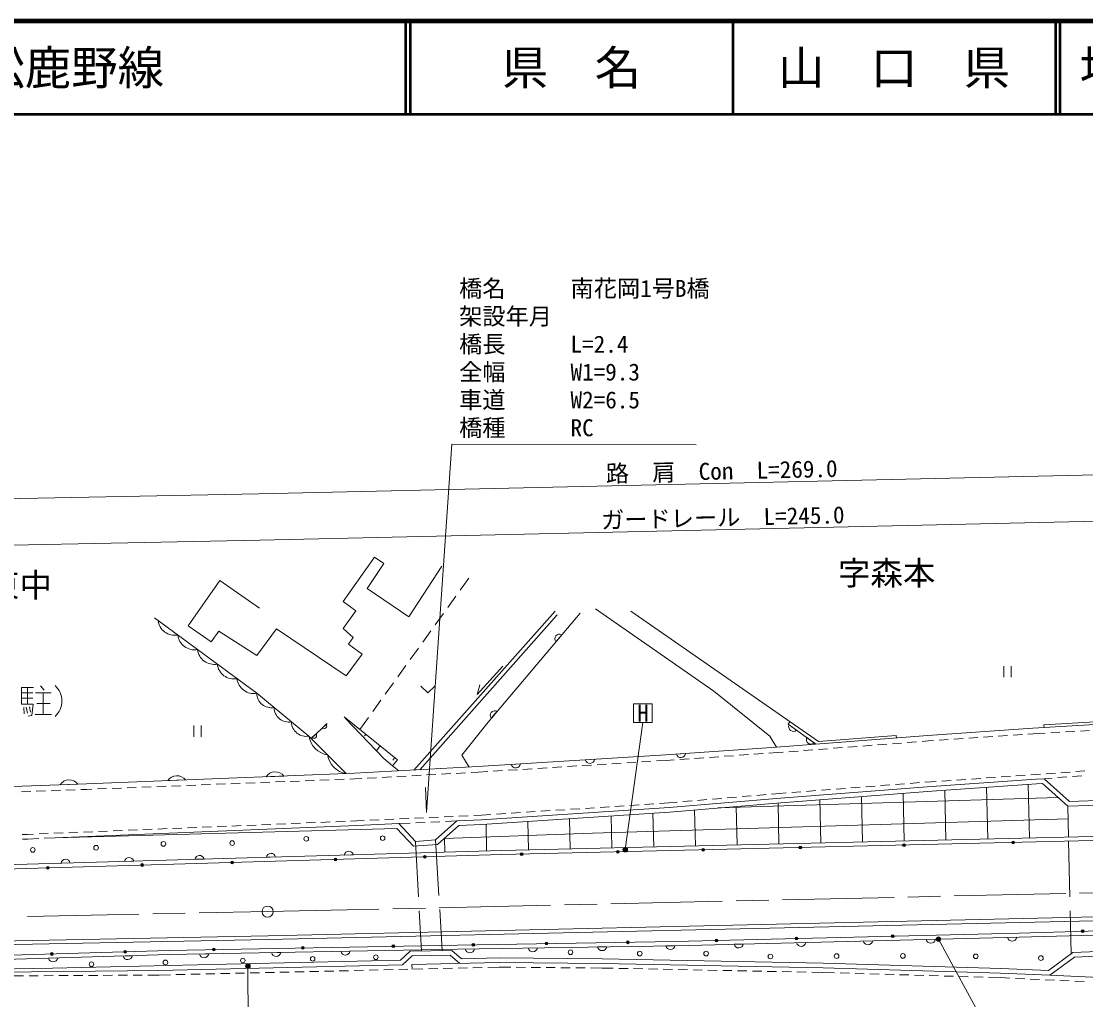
# Model space of a CAD drawing. Units: millimetres, scale not verified. Extents: x 40000 to 680000, y 20000 to 380000.
# Drawn here: x 256354 to 371022, y 274666 to 380000 of the extents above; entities that cross this region are included whole.
import ezdxf
from ezdxf.enums import TextEntityAlignment as Align

# ---------------------------------------------------------------- set-up
doc = ezdxf.new("R2010")
doc.units = ezdxf.units.MM
doc.header["$LTSCALE"] = 1000
doc.linetypes.add('CHAIN', pattern=[18.5, 12, -1.5, 3.5, -1.5])
doc.linetypes.add('DASHED', pattern=[7.5, 6, -1.5])
for name, color, linetype, lineweight in [('M-BGD', 7, 'Continuous', 13), ('M-BMK', 2, 'CHAIN', 13), ('M-BMK-HTXT', 7, 'Continuous', 13), ('M-BMK-SRVR', 3, 'Continuous', 13), ('M-STR-HTXT', 7, 'Continuous', 13), ('M-STR-STRC', 7, 'Continuous', 13), ('M-TTL', 2, 'Continuous', 140), ('M-TTL-LINE', 7, 'Continuous', 50)]:
    doc.layers.add(name, color=color, linetype=linetype, lineweight=lineweight)
doc.layers.add('M-TTL-TXT', color=7, linetype='Continuous')
doc.styles.add('ＭＳ ゴシック', font='')
doc.styles.get('ＭＳ ゴシック').set_extended_font_data('MS Gothic')

msp = doc.modelspace()

# ---------------------------------------------------------------- hatches: boundary and pattern name
at = {"layer": 'M-BGD'}
for points in [[(351299, 291312, -1), (351599, 291312, -0.41421), (351449, 291162, -0.41421)], [(363054, 291591, -1), (363354, 291591, -0.41421), (363204, 291441, -0.41421)], [(299688, 290044, -1), (299988, 290044, -0.41421), (299838, 289894, -0.41421)], [(310113, 290335, -1), (310413, 290335, -0.41421), (310263, 290185, -0.41421)], [(320460, 290580, -1), (320760, 290580, -0.41421), (320610, 290430, -0.41421)], [(329669, 290799, -1), (329969, 290799, -0.41421), (329819, 290649, -0.41421)], [(340129, 291047, -1), (340429, 291047, -0.41421), (340279, 290897, -0.41421)], [(259054, 288869, -1), (259354, 288869, -0.41421), (259204, 288719, -0.41421)], [(269223, 289163, -1), (269523, 289163, -0.41421), (269373, 289013, -0.41421)], [(278931, 289444, -1), (279231, 289444, -0.41421), (279081, 289294, -0.41421)], [(290044, 289766, -1), (290344, 289766, -0.41421), (290194, 289616, -0.41421)], [(370545, 282035, -1), (370845, 282035, -0.41421), (370695, 281885, -0.41421)], [(321536, 280847, -1), (321836, 280847, -0.41421), (321686, 280697, -0.41421)], [(331101, 281039, -1), (331401, 281039, -0.41421), (331251, 280889, -0.41421)], [(339722, 281252, -1), (340022, 281252, -0.41421), (339872, 281102, -0.41421)], [(350077, 281508, -1), (350377, 281508, -0.41421), (350227, 281358, -0.41421)], [(267391, 279827, -1), (267691, 279827, -0.41421), (267541, 279677, -0.41421)], [(276951, 280060, -1), (277251, 280060, -0.41421), (277101, 279910, -0.41421)], [(286535, 280240, -1), (286835, 280240, -0.41421), (286685, 280090, -0.41421)], [(296283, 280423, -1), (296583, 280423, -0.41421), (296433, 280273, -0.41421)], [(304907, 280580, -1), (305207, 280580, -0.41421), (305057, 280430, -0.41421)], [(312789, 280707, -1), (313089, 280707, -0.41421), (312939, 280557, -0.41421)], [(259494, 279591, -1), (259794, 279591, -0.41421), (259644, 279441, -0.41421)]]:
    msp.add_hatch(color=256, dxfattribs=at).paths.add_polyline_path(points)
at = {"layer": 'M-STR-HTXT'}
for points in [[(321644, 290952, -1), (321205, 290713, -1)], [(355384, 281299, -1), (354945, 281060, -1)], [(280993, 278403, -1), (280554, 278164, -1)]]:
    msp.add_hatch(color=256, dxfattribs=at).paths.add_polyline_path(points)

# ---------------------------------------------------------------- linework, layer by layer
at = {"layer": 'M-BGD'}
for p, q in [((304568, 320065), (303633, 318766)), ((303165, 318117), (302289, 316900)), ((298659, 299388), (313852, 316500)), ((299305, 299423), (314076, 316097)), ((301821, 316251), (300944, 315034)), ((300477, 314385), (299600, 313168)), ((313940, 313190), (314580, 313947)), ((299133, 312519), (298256, 311302)), ((297788, 310652), (296912, 309435)), ((362201, 310588), (362201, 309388)), ((363001, 310588), (363001, 309388)), ((258431, 308474), (258808, 307982)), ((296444, 308786), (295567, 307569)), ((257685, 308294), (256374, 308294)), ((256374, 308294), (256374, 306499)), ((256374, 307720), (257603, 307720)), ((257030, 308294), (257030, 306499)), ((257890, 307687), (259571, 307687)), ((258718, 307687), (258718, 305376)), ((256374, 307113), (257595, 307113)), ((256374, 306499), (257644, 306499)), ((257243, 306204), (257358, 305622)), ((257644, 306499), (257505, 305277)), ((258013, 306572), (259448, 306572)), ((295100, 306920), (294223, 305703)), ((256628, 306122), (256677, 305441)), ((256890, 306163), (257022, 305515)), ((257505, 305277), (257087, 305204)), ((257866, 305376), (259620, 305376)), ((293755, 305054), (292820, 303755)), ((306979, 304958), (307618, 305714)), ((274929, 304181), (274929, 302981)), ((275729, 304181), (275729, 302981)), ((287578, 302795), (289292, 304408)), ((289206, 304327), (288750, 303898)), ((338974, 304332), (339157, 304586)), ((338974, 304332), (341944, 302187)), ((339865, 303688), (339062, 304268)), ((288120, 303305), (287664, 302877)), ((293469, 303235), (293344, 303079)), ((341777, 302308), (340974, 302888)), ((356819, 302707), (357817, 302775)), ((358415, 302816), (359413, 302884)), ((360012, 302925), (361009, 302993)), ((361608, 303034), (362606, 303102)), ((363204, 303142), (364202, 303210)), ((364801, 303251), (365370, 303290)), ((365370, 303290), (366653, 303366)), ((367252, 303401), (368251, 303460)), ((368850, 303495), (369848, 303554)), ((370447, 303589), (371445, 303648)), ((295029, 301983), (294609, 301459)), ((342222, 301607), (343219, 301684)), ((343817, 301730), (344814, 301806)), ((345412, 301853), (346409, 301929)), ((347008, 301976), (348005, 302052)), ((348603, 302098), (349600, 302175)), ((350198, 302221), (351195, 302298)), ((351793, 302344), (352790, 302421)), ((353389, 302467), (354055, 302519)), ((354055, 302519), (354624, 302557)), ((355223, 302598), (356221, 302666)), ((296357, 299843), (295399, 300630)), ((296588, 300731), (296378, 300469)), ((318111, 300549), (317122, 300487)), ((325812, 300430), (326702, 300492)), ((327918, 301179), (326929, 301110)), ((327300, 300534), (328298, 300604)), ((328896, 300645), (329894, 300715)), ((330492, 300756), (331490, 300826)), ((332088, 300868), (333086, 300937)), ((333685, 300979), (334682, 301048)), ((335281, 301090), (336278, 301160)), ((336877, 301201), (337767, 301263)), ((337767, 301263), (338433, 301315)), ((339031, 301361), (340028, 301438)), ((340626, 301484), (341624, 301561)), ((307206, 299264), (308204, 299327)), ((308803, 299365), (309801, 299427)), ((310127, 300049), (309138, 299987)), ((310400, 299465), (311398, 299527)), ((311997, 299565), (312995, 299627)), ((313593, 299665), (314592, 299727)), ((315190, 299765), (316188, 299827)), ((316787, 299865), (317785, 299927)), ((318384, 299965), (319382, 300027)), ((319981, 300065), (320979, 300128)), ((321578, 300165), (322576, 300228)), ((323175, 300265), (324173, 300328)), ((324772, 300365), (325812, 300430)), ((369947, 299216), (370944, 299289)), ((272134, 298252), (274051, 298327)), ((282733, 298667), (284651, 298742)), ((283736, 298106), (284736, 298145)), ((285335, 298169), (286334, 298208)), ((286934, 298231), (287933, 298271)), ((288533, 298294), (289532, 298333)), ((290131, 298357), (291131, 298396)), ((291730, 298419), (292272, 298441)), ((292272, 298441), (293028, 298482)), ((293627, 298514), (294626, 298568)), ((295225, 298601), (296223, 298655)), ((296822, 298687), (297821, 298742)), ((298420, 298774), (299418, 298828)), ((300018, 298861), (301016, 298915)), ((301615, 298947), (302614, 299002)), ((303213, 299034), (304211, 299088)), ((304811, 299121), (305567, 299162)), ((305567, 299162), (306607, 299227)), ((354374, 298130), (354923, 298168)), ((355522, 298208), (356519, 298276)), ((357118, 298317), (358116, 298385)), ((358714, 298426), (359712, 298494)), ((360311, 298535), (361308, 298603)), ((361907, 298644), (362905, 298712)), ((363503, 298753), (364501, 298821)), ((365099, 298861), (365649, 298899)), ((365649, 298899), (366157, 298936)), ((366530, 298462), (367396, 298526)), ((366755, 298980), (367753, 299054)), ((367994, 298570), (368992, 298644)), ((368351, 299098), (369348, 299172)), ((369590, 298688), (370587, 298762)), ((256368, 297052), (257367, 297088)), ((257967, 297110), (258966, 297147)), ((259566, 297169), (260565, 297205)), ((260528, 297804), (262446, 297875)), ((261165, 297227), (262164, 297264)), ((262764, 297286), (263410, 297309)), ((263410, 297309), (263951, 297331)), ((264551, 297354), (265550, 297393)), ((266150, 297417), (267149, 297456)), ((267749, 297479), (268748, 297519)), ((269347, 297542), (270347, 297581)), ((270946, 297605), (271945, 297644)), ((272545, 297667), (273544, 297707)), ((274144, 297730), (275143, 297769)), ((275742, 297793), (276742, 297832)), ((277341, 297855), (278340, 297895)), ((278940, 297918), (279939, 297957)), ((280539, 297981), (281538, 298020)), ((282138, 298043), (283137, 298083)), ((339352, 296972), (340349, 297049)), ((340947, 297095), (341944, 297172)), ((342542, 297218), (343539, 297295)), ((344137, 297341), (345134, 297418)), ((345733, 297464), (346730, 297541)), ((347328, 297587), (348325, 297664)), ((348923, 297710), (349920, 297787)), ((350518, 297833), (351515, 297910)), ((352114, 297956), (353111, 298033)), ((353709, 298079), (354374, 298130)), ((355849, 297228), (355971, 291869)), ((360343, 297535), (360470, 291976)), ((364838, 297841), (364968, 292083)), ((325102, 295793), (326122, 295860)), ((326122, 295860), (327023, 295936)), ((327621, 295987), (328618, 296072)), ((329216, 296122), (330212, 296207)), ((330810, 296258), (331806, 296342)), ((368065, 296422), (331442, 295308)), ((332404, 296393), (333401, 296477)), ((333998, 296528), (334995, 296613)), ((335593, 296663), (336589, 296748)), ((337187, 296799), (338088, 296875)), ((337876, 295853), (337976, 291442)), ((338088, 296875), (338753, 296926)), ((342369, 296202), (342475, 291549)), ((346862, 296548), (346973, 291656)), ((351356, 296895), (351472, 291763)), ((307540, 294639), (308538, 294704)), ((309136, 294744), (310134, 294809)), ((310733, 294848), (311731, 294914)), ((312329, 294953), (313327, 295019)), ((313926, 295058), (314924, 295124)), ((315522, 295163), (316520, 295229)), ((317119, 295268), (318117, 295334)), ((318716, 295373), (319713, 295439)), ((320312, 295478), (321310, 295544)), ((321909, 295583), (322907, 295649)), ((323505, 295688), (324503, 295754)), ((324397, 294744), (324480, 291122)), ((328891, 295091), (328978, 291229)), ((333383, 295472), (333477, 291336)), ((369098, 295500), (369172, 292183)), ((283843, 293563), (284842, 293603)), ((285442, 293628), (286441, 293669)), ((287041, 293693), (288040, 293734)), ((288639, 293759), (289638, 293800)), ((290238, 293824), (291237, 293865)), ((291837, 293890), (292477, 293916)), ((292477, 293916), (293305, 293954)), ((293904, 293981), (294903, 294027)), ((295503, 294054), (296502, 294100)), ((297037, 293624), (298262, 293680)), ((297101, 294128), (298100, 294174)), ((298699, 294201), (299698, 294247)), ((298861, 293708), (299860, 293754)), ((300298, 294274), (301297, 294320)), ((300459, 293781), (301458, 293827)), ((301896, 294348), (302895, 294393)), ((302058, 293855), (303282, 293911)), ((303494, 294421), (304493, 294467)), ((305093, 294494), (305921, 294532)), ((305921, 294532), (306941, 294599)), ((306420, 293563), (306485, 290687)), ((310914, 293858), (310983, 290802)), ((315409, 294154), (315482, 290909)), ((319903, 294449), (319981, 291015)), ((256460, 292450), (257025, 292466)), ((257025, 292466), (257665, 292492)), ((258265, 292516), (259264, 292557)), ((259863, 292582), (260862, 292623)), ((261462, 292647), (262461, 292688)), ((263061, 292712), (264060, 292753)), ((264659, 292778), (265658, 292819)), ((266258, 292843), (267257, 292884)), ((267857, 292909), (268856, 292949)), ((269455, 292974), (270454, 293015)), ((271054, 293039), (272053, 293080)), ((272653, 293105), (273652, 293146)), ((274251, 293170), (275250, 293211)), ((275850, 293236), (276849, 293276)), ((277449, 293301), (278448, 293342)), ((279047, 293366), (280046, 293407)), ((280646, 293432), (281645, 293473)), ((282245, 293497), (283244, 293538)), ((256476, 291950), (257042, 291966)), ((257042, 291966), (258229, 292014)), ((258828, 292039), (260015, 292087)), ((301953, 292051), (301987, 290557)), ((291134, 290243), (292124, 290272)), ((260639, 289361), (261629, 289390)), ((267471, 289559), (268462, 289587)), ((275048, 289778), (276038, 289806)), ((282758, 290001), (283749, 290029)), ((348059, 281004), (347069, 280979)), ((354834, 281171), (353843, 281147)), ((363591, 281388), (362600, 281363)), ((291757, 279885), (290766, 279867)), ((305178, 280132), (304187, 280116)), ((311953, 280241), (310962, 280225)), ((319428, 280360), (318437, 280345)), ((326775, 280478), (325785, 280462)), ((334138, 280660), (333147, 280636)), ((340874, 280826), (339883, 280802)), ((260276, 279159), (259285, 279130)), ((268317, 279400), (267326, 279370)), ((276546, 279599), (275555, 279581)), ((284316, 279745), (283326, 279727)), ((279418, 277509), (280418, 277532)), ((281017, 277546), (282017, 277569)), ((282617, 277583), (283617, 277606)), ((284217, 277620), (285216, 277643)), ((285816, 277657), (286816, 277680)), ((287416, 277694), (288415, 277717)), ((289015, 277731), (290015, 277754)), ((290615, 277768), (291615, 277791)), ((292214, 277805), (293214, 277828)), ((293814, 277842), (294814, 277865)), ((295414, 277879), (296413, 277902)), ((297013, 277915), (298013, 277939)), ((298452, 277949), (298441, 278449)), ((298613, 277952), (299612, 277975)), ((300212, 277989), (301212, 278012)), ((301812, 278026), (302812, 278049)), ((303411, 278063), (304411, 278086)), ((305011, 278100), (306011, 278123)), ((306611, 278137), (307840, 278165)), ((307840, 278165), (309083, 278156)), ((309683, 278151), (310683, 278143)), ((311283, 278138), (312283, 278130)), ((312883, 278125), (313883, 278117)), ((314483, 278113), (315483, 278105)), ((316083, 278100), (317083, 278092)), ((317683, 278087), (318926, 278077)), ((318926, 278077), (320120, 278053)), ((320720, 278041), (321720, 278021)), ((322320, 278009), (323319, 277989)), ((323919, 277976), (324919, 277956)), ((325519, 277944), (326519, 277924)), ((327119, 277912), (328118, 277892)), ((328718, 277880), (329718, 277859)), ((330318, 277847), (331318, 277827)), ((331918, 277815), (332917, 277795)), ((333517, 277783), (334517, 277762)), ((335117, 277750), (336117, 277730)), ((336717, 277718), (337716, 277698)), ((338316, 277686), (339316, 277666)), ((339916, 277653), (340916, 277633)), ((341516, 277621), (342709, 277597)), ((342709, 277597), (343972, 277560)), ((344572, 277543), (345572, 277513)), ((255590, 277231), (256590, 277237)), ((257190, 277240), (258190, 277246)), ((258790, 277249), (259790, 277255)), ((260390, 277258), (261390, 277264)), ((261990, 277267), (262990, 277273)), ((263590, 277276), (264590, 277282)), ((265190, 277285), (266190, 277291)), ((266790, 277294), (267790, 277300)), ((268390, 277303), (269390, 277309)), ((269990, 277312), (271190, 277319)), ((271190, 277319), (272420, 277348)), ((273019, 277361), (274019, 277385)), ((274619, 277398), (275619, 277422)), ((276219, 277435), (277218, 277458)), ((277818, 277472), (278818, 277495)), ((346171, 277496), (347171, 277467)), ((347771, 277449), (348770, 277420)), ((349370, 277402), (350370, 277373)), ((350969, 277356), (351969, 277326)), ((352569, 277309), (353568, 277280)), ((354168, 277262), (355168, 277233)), ((355767, 277215), (356767, 277186)), ((357367, 277168), (358366, 277139)), ((358966, 277122), (359965, 277092)), ((360565, 277075), (361828, 277038)), ((361828, 277038), (362852, 276992)), ((363452, 276965), (364451, 276920)), ((365050, 276893), (366049, 276847)), ((366648, 276820), (367647, 276775)), ((368247, 276748), (369246, 276703)), ((369845, 276676), (370844, 276631))]:
    msp.add_line(p, q, dxfattribs=at)
at = {"layer": 'M-BGD', "linetype": 'DASHED'}
for p, q in [((295399, 300630), (291129, 305112)), ((298817, 291715), (299473, 279918)), ((300992, 291863), (301685, 279948)), ((369182, 291733), (369451, 279596))]:
    msp.add_line(p, q, dxfattribs=at)
at = {"layer": 'M-BGD'}
for points in [[(282022, 316831), (277747, 319799), (274348, 314903), (276826, 313176), (277636, 314337), (281746, 311708), (283861, 314597), (291358, 309535), (293068, 311868), (291588, 312953), (292118, 313676), (291025, 314620), (292409, 316521), (291022, 317530), (294388, 322313), (295407, 321640), (293613, 318924), (298091, 315897), (301669, 321325)], [(232714, 296787), (263387, 297909), (292244, 299040), (305532, 299761), (325772, 301029), (337723, 301862), (354012, 303117), (365332, 303889), (382869, 304922), (394363, 305865), (403578, 306503), (411962, 307182), (427293, 308220), (450075, 309760), (454105, 311751), (456114, 313448), (457565, 315153), (459453, 318024), (460358, 320112), (460623, 322053)], [(366543, 303960), (366525, 304260), (372668, 304622), (383034, 319087)], [(318206, 316733), (330954, 307886), (336981, 303050), (337723, 301862)], [(322032, 316491), (342230, 302449), (350607, 303107), (350627, 302856)], [(291359, 299005), (287333, 303041), (281722, 307654), (270717, 315770)], [(304591, 299710), (303801, 300994), (306636, 304553), (316559, 316288)], [(308220, 310584), (305461, 307506), (305750, 308563)], [(299403, 308405), (300153, 307705), (300903, 308405)], [(260015, 292087), (292499, 293416), (297037, 293624), (298817, 291715), (300992, 291863), (303282, 293911), (305949, 294033), (326159, 295361), (338129, 296377), (354410, 297631), (365684, 298400), (366530, 298462), (369282, 296006), (373346, 296143), (375243, 299105), (383258, 299696), (394775, 300576), (404022, 301150), (412476, 301704), (426782, 302978), (451523, 304558), (457501, 305006), (464665, 305414)], [(291129, 305112), (296881, 300496), (296357, 299843), (297020, 299299)], [(477036, 297656), (476321, 297778), (457830, 295477), (448112, 294697), (431196, 293764), (422400, 293599), (405079, 293035), (308125, 290734), (255727, 289219), (212874, 289900), (208332, 290100), (207358, 290436)], [(476186, 296997), (471334, 296212), (457875, 295029), (448143, 294248), (431212, 293314), (422411, 293149), (405091, 292585), (308137, 290284), (255730, 288769), (231134, 288255)], [(373626, 295652), (369098, 295500), (366355, 297948), (365720, 297901), (354446, 297133), (338169, 295878), (326197, 294863), (305977, 293534), (303483, 293419), (301197, 291376), (298613, 291200), (296829, 293114), (260015, 292087)], [(369128, 294154), (317879, 292594), (301912, 292015)], [(477123, 283773), (456695, 283743), (433958, 283229), (392747, 281895), (379963, 281842), (363860, 281394), (326778, 280478), (303338, 280103), (272301, 279519), (230834, 278278), (206984, 277307), (193720, 276125)], [(477393, 284222), (456690, 284193), (433946, 283678), (392739, 282345), (379956, 282292), (363848, 281844), (326769, 280928), (303331, 280553), (272290, 279969), (230818, 278728)], [(303782, 279072), (302753, 279963), (298253, 279902), (297208, 278920), (259707, 278054)], [(303782, 279072), (307832, 279165), (318940, 279077), (342734, 278597), (361865, 278037), (367012, 277805), (369642, 279737), (374158, 279917), (376197, 277462), (393650, 277012), (408710, 276710), (434781, 276479), (469630, 276203)], [(303600, 278568), (302570, 279460), (298454, 279405), (297410, 278425), (271183, 277819), (226604, 277348)], [(298441, 278449), (307836, 278665), (318933, 278577), (342722, 278097), (361847, 277538), (367166, 277298), (369815, 279243), (373931, 279408), (375957, 276968), (393638, 276512), (408702, 276210), (434775, 275979), (470057, 275341)], [(259707, 278054), (239274, 277701), (207007, 276803), (194507, 275552)]]:
    msp.add_lwpolyline(points, dxfattribs=at)
at = {"layer": 'M-BGD', "linetype": 'DASHED'}
msp.add_lwpolyline([(367166, 277298), (372485, 277058), (375957, 276968)], dxfattribs=at)
at = {"layer": 'M-BGD'}
for centre, radius in [((264414, 291022), 250), ((271671, 291443), 250), ((279073, 291524), 250), ((287047, 291986), 250), ((295285, 292055), 250), ((351449, 291312), 150), ((363204, 291591), 150), ((257600, 290787), 250), ((299838, 290044), 150), ((310263, 290335), 150), ((320610, 290580), 150), ((329819, 290799), 150), ((340279, 291047), 150), ((259204, 288869), 150), ((269373, 289163), 150), ((279081, 289444), 150), ((290194, 289766), 150), ((370695, 282035), 150), ((321686, 280847), 150), ((331251, 281039), 150), ((339872, 281252), 150), ((350227, 281508), 150), ((267541, 279827), 150), ((277101, 280060), 150), ((286685, 280240), 150), ((296433, 280423), 150), ((305057, 280580), 150), ((312939, 280707), 150), ((315520, 279769), 250), ((322981, 279625), 250), ((330131, 279625), 250), ((259644, 279591), 150), ((263920, 278483), 250), ((271881, 278676), 250), ((280220, 278884), 250), ((287743, 279064), 250), ((294551, 279235), 250), ((337056, 279317), 250), ((344190, 279359), 250), ((351327, 279375), 250), ((359182, 279335), 250), ((366203, 279141), 250)]:
    msp.add_circle(centre, radius, dxfattribs=at)
for centre, radius, start, end in [((272887, 315711), 1813, 186.80219, 280.38643), ((275014, 314143), 1813, 186.80219, 280.38643), ((314335, 313506), 505, 60.95477, 218.61296), ((277141, 312574), 1813, 186.80219, 280.38643), ((279268, 311006), 1813, 186.80219, 280.38643), ((258445, 306819), 2282, 312.86378, 47.4164), ((281395, 309437), 1813, 186.80219, 280.38643), ((283309, 307678), 1587, 180.8739, 280.2747), ((285179, 306141), 1587, 180.8739, 280.2747), ((307373, 305273), 505, 60.95477, 218.61296), ((287049, 304603), 1587, 180.8739, 280.2747), ((288941, 304153), 318, 233.14675, 33.36448), ((339521, 304058), 505, 155.33968, 312.99787), ((289740, 303430), 2438, 189.16342, 260.69875), ((287855, 303131), 318, 233.14675, 33.36448), ((341433, 302677), 505, 155.33968, 312.99787), ((291753, 301412), 2438, 189.16342, 260.69875), ((317610, 300616), 505, 194.75667, 352.41486), ((327417, 301242), 505, 195.15641, 352.8146), ((309627, 300115), 505, 194.75667, 352.41486), ((261512, 297149), 1182, 37.85246, 146.33761), ((261512, 297149), 1182, 37.85246, 146.33761), ((273120, 297599), 1182, 38.0018, 146.48695), ((273120, 297599), 1182, 38.0018, 146.48695), ((283719, 298014), 1182, 38.0018, 146.48695), ((283719, 298014), 1182, 38.0018, 146.48695), ((275546, 289694), 505, 12.82714, 170.48533), ((283256, 289917), 505, 12.82714, 170.48533), ((291632, 290159), 505, 12.82714, 170.48533), ((261137, 289278), 505, 12.82714, 170.48533), ((267969, 289475), 505, 12.82714, 170.48533), ((347562, 281090), 505, 192.58634, 350.24453), ((354336, 281257), 505, 192.58634, 350.24453), ((363093, 281473), 505, 192.58634, 350.24453), ((291260, 279974), 505, 192.24779, 349.90598), ((304681, 280222), 505, 192.08815, 349.74634), ((311456, 280331), 505, 192.08815, 349.74634), ((318931, 280450), 505, 192.08815, 349.74634), ((326278, 280568), 505, 192.08815, 349.74634), ((333640, 280746), 505, 192.58634, 350.24453), ((340376, 280912), 505, 192.58634, 350.24453), ((259778, 279242), 505, 192.88564, 350.54383), ((267819, 279483), 505, 192.88564, 350.54383), ((276049, 279688), 505, 192.24779, 349.90598), ((283819, 279834), 505, 192.24779, 349.90598)]:
    msp.add_arc(centre, radius, start, end, dxfattribs=at)
at = {"layer": 'M-BMK'}
msp.add_lwpolyline([(82824, 280018), (183036, 282161), (282888, 284151), (382981, 286423), (482978, 289648), (519697, 290950), (526589, 290940)], dxfattribs=at)
at = {"layer": 'M-BMK-SRVR'}
msp.add_circle((282888, 284151), 600, dxfattribs=at)
at = {"layer": 'M-STR-HTXT'}
for p, q in [((299996, 294827), (302744, 334485)), ((302744, 334485), (329050, 334414)), ((321424, 290832), (323323, 304514)), ((299996, 294827), (299911, 297502)), ((355165, 281180), (361549, 269479)), ((280774, 278283), (280808, 260529))]:
    msp.add_line(p, q, dxfattribs=at)
for points in [[(208632, 327680), (281929, 329141), (381745, 331406), (473788, 334375)], [(230401, 323113), (282035, 324142), (381882, 326408), (471951, 329313)]]:
    msp.add_lwpolyline(points, dxfattribs=at)
for centre in [(321424, 290832), (355165, 281180), (280774, 278283)]:
    msp.add_circle(centre, 250, dxfattribs=at)
at = {"layer": 'M-STR-STRC'}
msp.add_lwpolyline([(322323, 304514), (324323, 304514), (324323, 306514), (322323, 306514)], close=True, dxfattribs=at)
for points in [[(190382, 279706), (282943, 281551), (383052, 283823), (488474, 287224), (510883, 287830), (532503, 288001)], [(190390, 279306), (282952, 281151), (383063, 283424), (488486, 286824), (510890, 287430), (532506, 287601)]]:
    msp.add_lwpolyline(points, dxfattribs=at)
at = {"layer": 'M-TTL'}
msp.add_line((680000, 380000), (40000, 380000), dxfattribs=at)
at = {"layer": 'M-TTL-LINE'}
for p, q in [((297750, 380000), (297750, 370000)), ((298250, 380000), (298250, 370000)), ((333000, 380000), (333000, 370000)), ((367750, 380000), (367750, 370000)), ((368250, 380000), (368250, 370000)), ((40000, 370000), (680000, 370000))]:
    msp.add_line(p, q, dxfattribs=at)

# ---------------------------------------------------------------- texts
at = {"layer": 'M-BMK-HTXT', "style": 'ＭＳ ゴシック'}
for s, height, p in [('橋名', 1833, (303521, 349776)), ('南花岡1号B橋', 1833, (315521, 349776)), ('架設年月', 1833, (303521, 346776)), ('橋長', 1833, (303521, 343776)), ('L=2.4', 1833, (315521, 343776)), ('全幅', 1833, (303521, 340776)), ('W1=9.3', 1833, (315521, 340776)), ('車道', 1833, (303521, 337776)), ('W2=6.5', 1833, (315521, 337776)), ('橋種', 1833, (303521, 334776)), ('RC', 1833, (315521, 334776)), ('字森本', 2566, (344327, 318536)), ('字東中', 2566, (249150, 317247))]:
    msp.add_text(s, height=height, dxfattribs=at).set_placement(p, align=Align.BOTTOM_LEFT)
at = {"layer": 'M-STR-HTXT', "style": 'ＭＳ ゴシック'}
for s, p in [('路\u3000肩\u3000Con\u3000L=269.0', (331840, 330118)), ('ガードレール\u3000L=245.0', (331962, 325120))]:
    msp.add_text(s, height=1833, rotation=1.3, dxfattribs=at).set_placement(p, align=Align.BOTTOM_CENTER)
at = {"layer": 'M-STR-STRC', "style": 'ＭＳ ゴシック'}
msp.add_text('H', height=1833, dxfattribs=at).set_placement((323323, 305514), align=Align.MIDDLE_CENTER)
at = {"layer": 'M-TTL-TXT', "style": 'ＭＳ ゴシック'}
for s, p in [('主要地方道\u3000下松鹿野線', (216734, 375000)), ('地 名', (370380, 375000))]:
    msp.add_text(s, height=3666, dxfattribs=at).set_placement(p, align=Align.MIDDLE_LEFT)
for s, p in [('県\u3000名', (315625, 375000)), ('山\u3000口\u3000県', (350375, 375000))]:
    msp.add_text(s, height=3666, dxfattribs=at).set_placement(p, align=Align.MIDDLE_CENTER)

doc.saveas('drawing.dxf')
